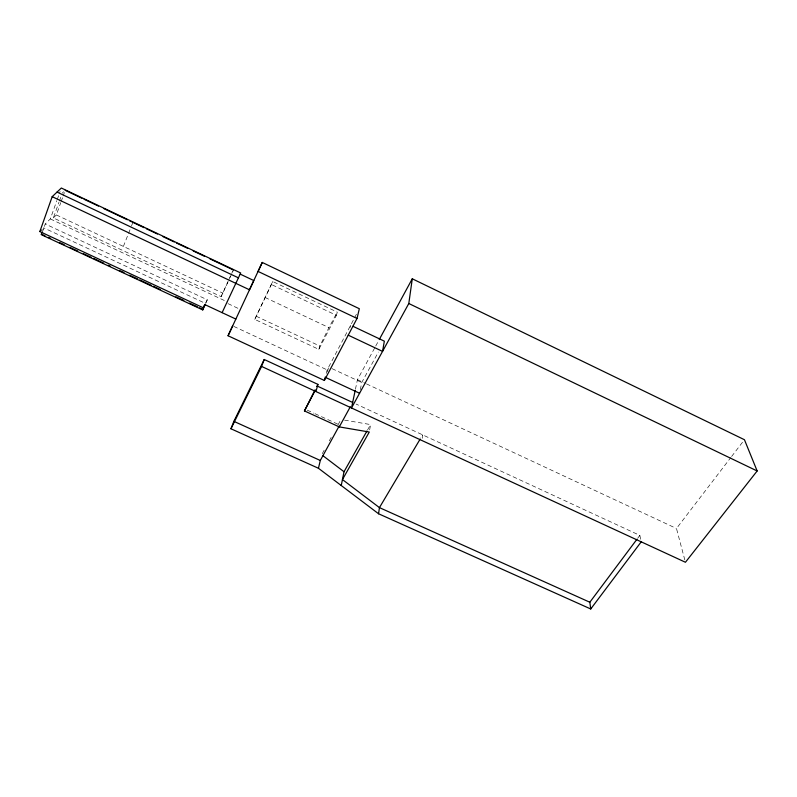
<?xml version="1.0" encoding="UTF-8"?>
<svg xmlns="http://www.w3.org/2000/svg" width="797" height="797" viewBox="0 0 797 797"><rect width="100%" height="100%" fill="white"/><g stroke="black" fill="none" stroke-linecap="round" stroke-linejoin="round"><path stroke-width="0.6" stroke-dasharray="3.98 2.99" d="M422.34 438.31L422.649 434.863L420.746 438.071M369.659 429.912L370.585 424.582L344.493 420.119M360.304 389.663L361.748 382.5L378.396 352.045M355.432 389.275L357.445 379.681L375.128 347.133M350.122 327.418L350.66 325.206M326.242 373.424L327.168 369.908L354.127 318.611M327.428 371.751L328.663 367.078M336.414 315.333L337.29 312.135L272.674 281.471L254.781 319.388L318.85 349.385L336.414 315.333L271.388 284.499L272.674 281.471M318.85 349.385L319.816 346.047L328.932 327.617L337.29 312.135M42.799 230.074L43.606 227.803L205.606 303.488M42.012 233.063L45.24 223.977L50.321 218.916L56.856 200.605M57.264 199.459L60.114 191.449M227.922 282.138L221.128 296.633L53.359 217.92L58.998 202.169M59.396 201.043L61.01 196.54M53.359 217.92L56.358 214.931L60.771 202.617M61.17 201.502L62.784 197.028M63.182 195.903L64.388 192.555M123.386 246.412L131.097 226.966M131.545 225.82L132.91 222.393M205.865 303.009L207.31 299.792L45.24 223.977M221.128 296.633L228.181 281.112M228.689 279.996L230.702 275.563M229.925 277.725L233.441 270.004M254.781 319.388L271.388 284.499M231.708 273.351L233.003 270.841M354.705 317.505L356.438 314.207M205.775 302.651L207.31 299.792M375.716 346.047L378.665 340.628M322.267 453.682L324.598 449.408M329.271 440.861L331.602 436.597M338.018 424.851L340.937 419.511M367.566 429.942L370.585 424.582M637.63 538.344L639.842 535.395L356.05 404.039M684.822 559.942L676.474 528.491L730.849 457.478M731.606 456.492L742.934 441.697M62.216 193.163L63.7 191.738M307.204 410.126L313.928 413.205M315.044 413.723L338.586 424.522M357.445 379.681L365.335 383.357M366.461 383.885L676.474 528.491M331.97 368.613L361.748 382.5M233.77 326.391L327.168 369.908M50.321 218.916L227.414 301.943M256.146 316.2L319.816 346.047M227.972 303.627L239.2 308.887M56.358 214.931L222.911 293.166M264.993 297.44L328.932 327.617M639.842 535.395L640.758 539.689"/><path stroke-width="1.2" d="M355.183 390.47L351.507 407.974L408.801 303.518L412.278 278.791L744.448 439.725L757.15 470.977L685.44 562.264L261.585 366.431L264.215 359.507L317.923 384.383L315.951 391.546M641.216 541.83L590.736 608.978L378.575 513.766L379.442 507.619L420.109 439.147M341.246 485.522L344.015 471.744L366.959 431.018M357.036 318.451L359.327 308.718L262.243 262.442L228.062 335.756L324.369 380.458L357.036 318.451L258.079 271.428L262.243 262.442M378.575 513.766L318.441 468.267L320.304 460.477L339.114 426.106M324.369 380.458L325.306 376.941M590.736 608.978L589.83 602.233L379.442 507.619L342.451 479.555L369.28 432.034L339.283 426.903L304.444 410.923L315.104 389.753M205.028 304.564L203.295 307.801L39.85 231.558L52.184 196.68L61.339 188.022L240.694 272.982L222.104 312.653M199.599 307.861L202.986 309.435L202.727 309.913L41.195 234.617L42.002 232.345M318.441 468.267L230.961 428.776L233.87 421.354L264.215 359.507M203.295 307.801L204.749 304.554L235.842 319.069M202.727 309.913L205.387 304.075M228.062 335.756L232.644 325.873M230.961 428.776L261.585 366.431M316.798 386.535L317.923 384.383M304.444 410.923L315.174 390.47M379.262 339.542L412.278 278.791M339.283 426.903L350.341 406.719M589.83 602.233L636.893 539.33M39.85 231.558L41.354 230.064M233.87 421.354L320.304 460.477M317.435 386.156L352.663 402.465M325.883 377.589L359.586 393.25M42.739 234.726L44.991 235.782M48.378 237.357L50.629 238.413M59.665 242.617L64.178 244.729M69.817 247.359L77.717 251.035M83.366 253.665L91.266 257.351M93.518 258.407L103.68 263.14M108.193 265.242L110.444 266.298M119.48 270.502L123.993 272.614M129.632 275.244L137.532 278.92M139.794 279.976L151.071 285.236M153.333 286.292L160.107 289.441M175.898 296.813L183.798 300.489M189.447 303.119L197.347 306.805M240.146 274.088L253.795 280.554L249.501 289.799L52.184 196.68M57.045 192.087L238.303 277.794M348.229 335.168L382.56 351.377L384.343 341.166L352.902 326.272M65.185 190.314L81.842 198.204M84.064 199.25L98.489 206.084M104.038 208.714L127.361 219.763M129.572 220.809L131.794 221.865M132.91 222.393L144.078 227.683M146.309 228.739L157.477 234.029M163.066 236.669L174.234 241.959M176.466 243.025L187.644 248.315M193.223 250.955L204.391 256.245M209.98 258.895L233.441 270.004M408.801 303.518L757.15 470.977M322.655 455.486L344.015 471.744"/></g></svg>
